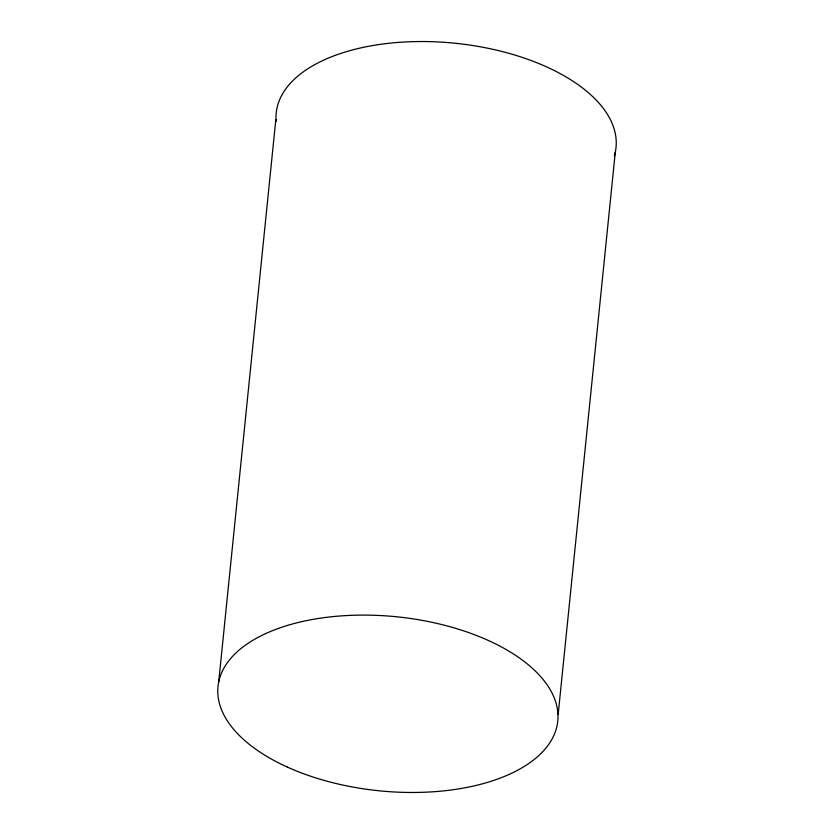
<?xml version="1.0" encoding="UTF-8"?>
<svg xmlns="http://www.w3.org/2000/svg" width="834" height="834" viewBox="0 0 834 834"><rect width="100%" height="100%" fill="white"/><g stroke="black" fill="none" stroke-linecap="round" stroke-linejoin="round"><path stroke-width="1.25" d="M218.727 681.712L275.825 119.606M558.175 714.394L615.273 152.288M276.179 121.535A170.772 87.445 5.8 0 1 454.947 43.222A170.772 87.445 5.8 0 1 614.356 155.864M287.459 767.134A170.772 87.445 5.8 0 0 557.008 725.861A170.772 87.445 5.8 0 0 319.141 618.359A170.772 87.445 5.8 0 0 287.459 767.134"/></g></svg>
